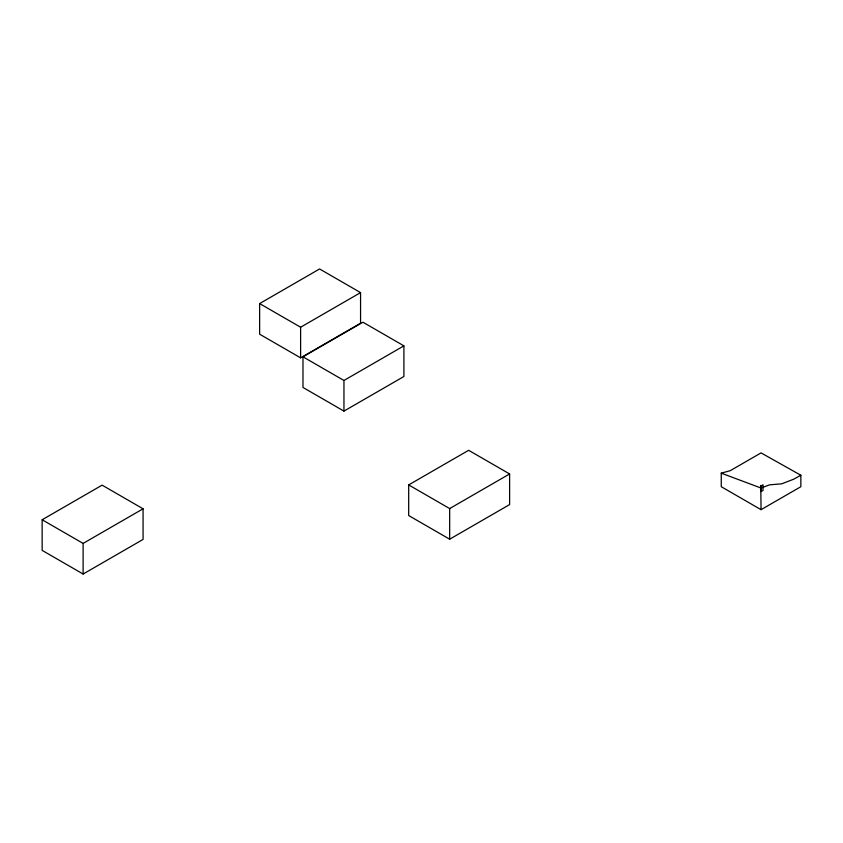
<?xml version="1.0" encoding="UTF-8"?>
<svg xmlns="http://www.w3.org/2000/svg" width="843" height="843" viewBox="0 0 843 843"><rect width="100%" height="100%" fill="white"/><g stroke="black" fill="none" stroke-linecap="round" stroke-linejoin="round"><path stroke-width="1.26" d="M259.633 303.575L319.592 268.959L360.562 292.616L360.562 323.238L300.614 357.853L259.633 334.197L259.633 303.575L300.614 327.232L360.562 292.616M302.985 356.821L362.933 322.205L403.913 345.862L403.913 376.494L343.955 411.11L302.985 387.453L302.985 356.821L343.955 380.478L403.913 345.862M42.15 519.762L102.108 485.146L143.078 508.803L143.078 539.425L83.12 574.041L42.15 550.384L42.15 519.762L83.12 543.408L143.078 508.803M408.686 484.915L468.645 450.299L509.615 473.956L509.615 504.588L449.667 539.204L408.686 515.547L408.686 484.915L449.667 508.571L509.615 473.956M761.05 485.916L763.041 484.767L763.041 490.447L761.05 491.595L760.786 485.768L761.05 509.678L800.85 486.706L800.85 475.252L761.05 452.891L730.291 470.657L721.26 473.165L721.26 486.706L761.05 509.678M800.85 475.252L793.632 479.235L781.598 483.85L769.564 484.83L761.05 488.044L721.26 473.165M449.667 508.571L449.667 539.204M343.955 380.478L343.955 411.11M300.614 327.232L300.614 357.853M83.12 543.408L83.12 574.041"/></g></svg>
